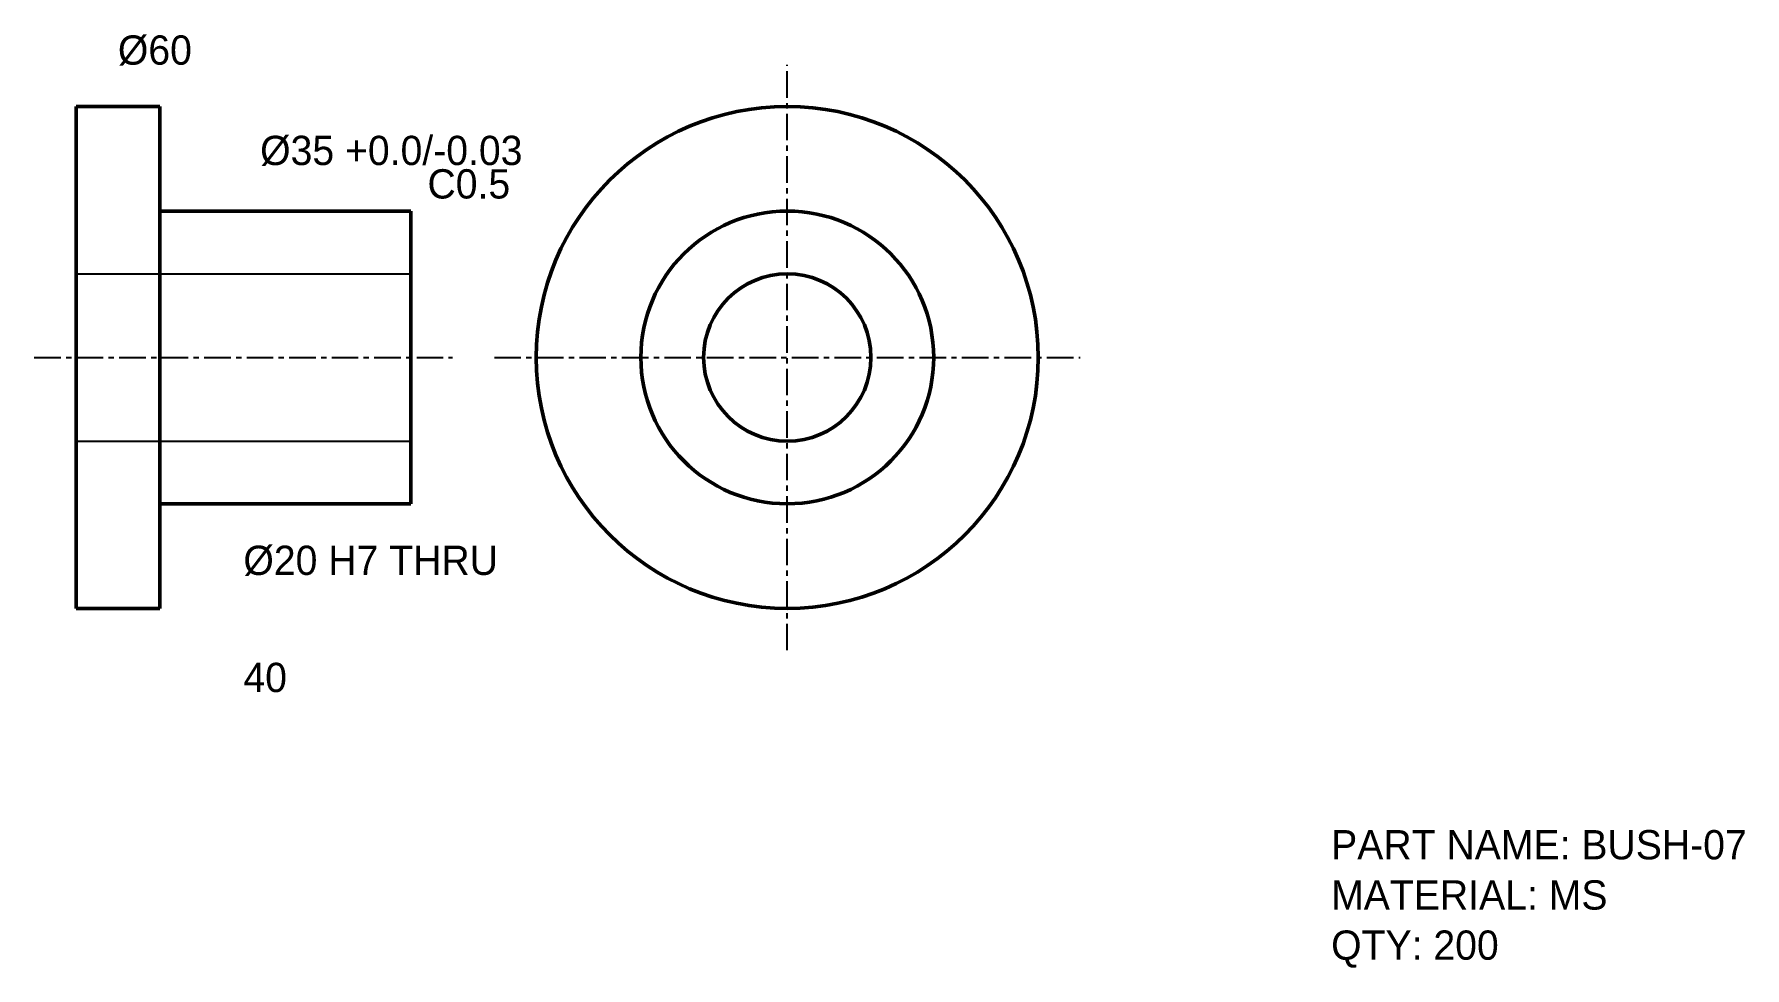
# Model space of a CAD drawing. Header units: millimetres. Extents: x -5 to 199, y -73 to 39.
import ezdxf

# ---------------------------------------------------------------- set-up
doc = ezdxf.new("R2010")
doc.units = ezdxf.units.MM
doc.linetypes.add('CENTER', pattern=[5.08, 3.175, -0.635, 0.635, -0.635])
for name, color, linetype, lineweight in [('CENTER', 7, 'CENTER', 25), ('DIM', 7, 'Continuous', 25), ('HIDDEN', 7, 'Continuous', 25), ('OUTLINE', 7, 'Continuous', 50)]:
    doc.layers.add(name, color=color, linetype=linetype, lineweight=lineweight)

msp = doc.modelspace()

# ---------------------------------------------------------------- linework, layer by layer
at = {"layer": 'CENTER'}
for p, q in [((85, -35), (85, 35)), ((-5, 0), (45, 0)), ((50, 0), (120, 0))]:
    msp.add_line(p, q, dxfattribs=at)
at = {"layer": 'HIDDEN'}
for p, q in [((0, 10), (40, 10)), ((0, -10), (40, -10))]:
    msp.add_line(p, q, dxfattribs=at)
at = {"layer": 'OUTLINE'}
for p, q in [((10, 30), (0, 30)), ((0, -30), (0, 30)), ((10, -30), (10, 30)), ((40, 17.5), (10, 17.5)), ((40, -17.5), (40, 17.5)), ((40, -17.5), (10, -17.5)), ((10, -30), (0, -30))]:
    msp.add_line(p, q, dxfattribs=at)
for radius in [30, 17.5, 10]:
    msp.add_circle((85, 0), radius, dxfattribs=at)

# ---------------------------------------------------------------- texts
at = {"layer": 'DIM'}
for s, p in [('Ø60', (5, 35)), ('Ø35 +0.0/-0.03', (22, 23)), ('C0.5', (42, 19)), ('Ø20 H7 THRU', (20, -26)), ('40', (20, -40))]:
    msp.add_text(s, height=3.5, dxfattribs=at).set_placement(p)
at = {"layer": 'TITLE'}
for s, p in [('PART NAME: BUSH-07', (150, -60)), ('MATERIAL: MS', (150, -66)), ('QTY: 200', (150, -72))]:
    msp.add_text(s, height=3.5, dxfattribs=at).set_placement(p)

doc.saveas('drawing.dxf')
